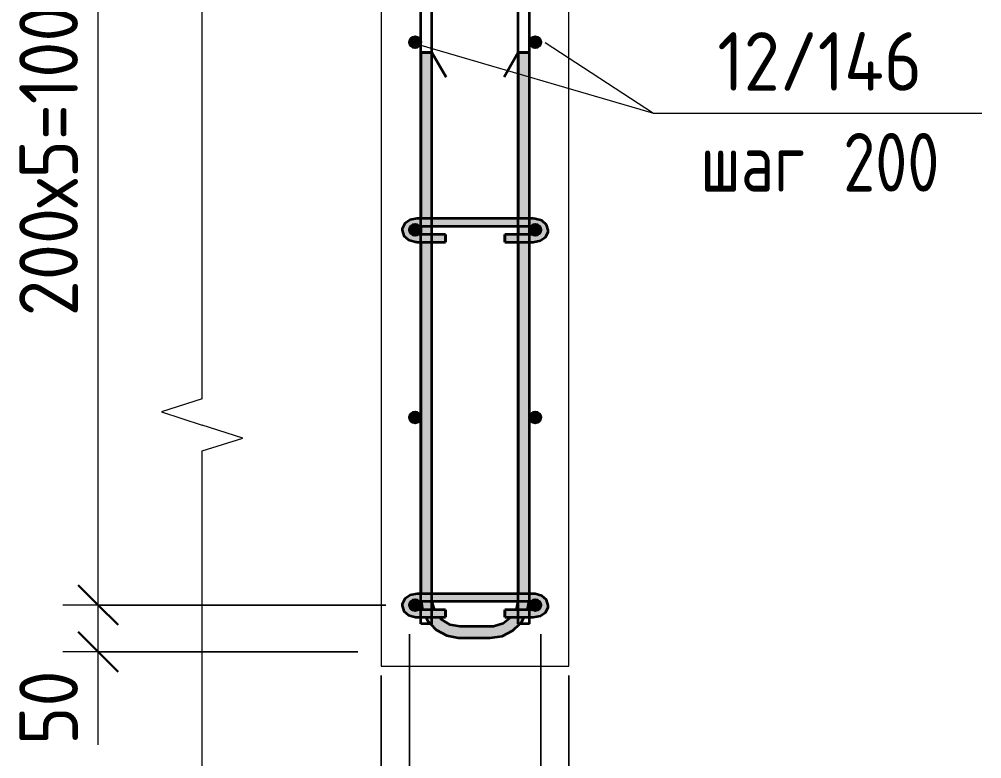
# Model space of a CAD drawing. Header units: millimetres. Extents: x -39853 to 12393, y -4903 to 80275.
# Drawn here: x -2360 to -1334, y 1766 to 2555 of the extents above; entities that cross this region are included whole.
import ezdxf

# ---------------------------------------------------------------- set-up
doc = ezdxf.new("R2010")
doc.units = ezdxf.units.MM
for name, color, linetype, lineweight in [('AA_Dim', 7, 'Continuous', 9), ('AA_Dim-25', 7, 'Continuous', 9), ('AA_Oformlenie', 7, 'Continuous', 9), ('AA_Vinoska', 7, 'Continuous', 9), ('AF_Stena_Опалубка', 253, 'Continuous', 20), ('KR_Armatura', 7, 'Continuous', 20), ('KR_Armatura_Tonkie', 7, 'Continuous', 20)]:
    doc.layers.add(name, color=color, linetype=linetype, lineweight=lineweight)
doc.styles.add('ISOCPEUR_6', font='isocpeur.ttf', dxfattribs={"width": 0.9, "height": 62.5})
doc.styles.add('ISOCPEUR_7', font='isocpeur.ttf', dxfattribs={"width": 0.8, "height": 62.5})
doc.dimstyles.new('00_Точн_3_знака__прозр__2', dxfattribs={"dimscale": 304.8, "dimtxt": 62.248823, "dimasz": 0.139436, "dimexe": 0.123031, "dimexo": 0.082021, "dimgap": 0.008202, "dimtad": 1, "dimdec": 3, "dimrnd": 0.001, "dimdsep": 46, "dimtxsty": 'ISOCPEUR_6', "dimblk1": 'OBLIQUE', "dimblk2": 'OBLIQUE', "dimsah": 1, "dimcen": 0.09, "dimdle": 0.123031, "dimazin": 0, "dimtfac": 1, "dimtdec": 4, "dimtix": 1, "dimtmove": 1, "dimatfit": 3, "dimfxl": 1, "dimtvp": 1, "dimtolj": 1, "dimtzin": 0, "dimlwd": 18, "dimlwe": 18, "dimarcsym": 2})
doc.dimstyles.new('00_Точн_3_знака__прозр__3', dxfattribs={"dimscale": 304.8, "dimtxt": 62.248823, "dimasz": 0.139436, "dimexe": 0.123031, "dimexo": 0.082021, "dimgap": 0.008202, "dimtad": 1, "dimdec": 3, "dimrnd": 0.001, "dimdsep": 46, "dimtxsty": 'ISOCPEUR_6', "dimblk1": 'OBLIQUE', "dimblk2": 'OBLIQUE', "dimsah": 1, "dimcen": 0.09, "dimdle": 0.123031, "dimazin": 0, "dimtfac": 1, "dimtdec": 4, "dimtix": 1, "dimtmove": 0, "dimatfit": 3, "dimfxl": 1, "dimtvp": 1, "dimtolj": 1, "dimtzin": 0, "dimlwd": 18, "dimlwe": 18, "dimarcsym": 2})

# ---------------------------------------------------------------- blocks, each defined once
blk = doc.blocks.new('261_Шпилька массив _НесАрм_РабПлоск_ - 8 А240-4175665-1-1 Армирование')
at = {"layer": 'KR_Armatura_Tonkie', "lineweight": 35}
for points in [[(34953, 3053.2), (34953, 3059.5), (34951.7, 3059.1), (34950.9, 3059), (34949.3, 3059.2), (34947.1, 3060.4), (34946, 3061.6), (34945.5, 3062.4), (34944.9, 3064.5), (34944.9, 3065.3), (34945.4, 3067.3), (34946.1, 3068.6), (34946.9, 3069.4), (34948.3, 3070.4), (34949.3, 3070.8), (34950.9, 3071), (34953, 3071), (34953, 3077), (34947, 3076), (34944.2, 3074.7), (34940.5, 3071.6), (34938.3, 3068.8), (34937, 3064.5), (34938.3, 3060.2), (34941.7, 3056.5), (34947.1, 3054), (34952.2, 3053.3)], [(34997.7, 3070.2), (35076.1, 3070.3), (35076.9, 3070.8), (35076.9, 3077), (34953, 3076.9), (34953, 3070.5), (34954.6, 3070.2), (34975, 3070.2)], [(35074.4, 3069), (35075, 3069.5), (35075.8, 3070.2), (34953.9, 3070.2), (34955.7, 3069), (35074.2, 3069)], [(35076.9, 3053.2), (35083, 3054.1), (35088.2, 3056.5), (35091.7, 3060.2), (35092.9, 3064.5), (35091.7, 3068.8), (35088.9, 3072.7), (35084.4, 3075.5), (35076.9, 3076.9), (35076.9, 3070.6), (35077.4, 3070.8), (35078.9, 3071), (35080.9, 3070.6), (35081.9, 3070.2), (35083.6, 3068.6), (35084.3, 3067.3), (35084.7, 3066.6), (35084.8, 3064.2), (35084.5, 3063), (35083.6, 3061.4), (35082.3, 3060.2), (35081.9, 3059.8), (35080.4, 3059.2), (35078.1, 3059.1), (35076.9, 3059), (35076.9, 3054)], [(34968.9, 3053.2), (34983.3, 3053.2), (34983.3, 3060), (34953.9, 3059.8), (34953, 3059.2), (34953, 3053.2), (34956.9, 3053.2)], [(35072.9, 3053.2), (35076.9, 3053.2), (35076.6, 3059.5), (35075.2, 3060), (35046.6, 3059.9), (35046.6, 3053.2), (35066.1, 3053.2)], [(35076.9, 3052), (35084.4, 3053.5), (35089.3, 3056.6), (35091.7, 3060.2), (35088.2, 3056.5), (35082.8, 3054), (35076.9, 3053.2), (35076.9, 3052.2)], [(34953, 3052), (34953, 3053.2), (34946.9, 3054.1), (34941.7, 3056.5), (34941, 3056.9), (34945.5, 3053.7), (34947, 3053), (34952.2, 3052.2)], [(34975, 3052), (34983.3, 3052.2), (34983.3, 3053.2), (34953, 3053.2), (34953, 3052), (34968.9, 3052)], [(35072.9, 3052), (35076.9, 3052.2), (35076.9, 3053.2), (35046.6, 3053.2), (35046.6, 3052), (35066.1, 3052)], [(34953, 2718.2), (34953, 2724.5), (34951.7, 2724.1), (34950.9, 2724), (34949.3, 2724.2), (34947.1, 2725.4), (34946, 2726.6), (34945.5, 2727.4), (34944.9, 2729.5), (34944.9, 2730.3), (34945.4, 2732.3), (34946.1, 2733.6), (34946.9, 2734.4), (34948.3, 2735.4), (34949.3, 2735.8), (34950.9, 2736), (34953, 2736), (34953, 2742), (34947, 2741), (34944.2, 2739.7), (34940.5, 2736.6), (34938.3, 2733.8), (34937, 2729.5), (34938.3, 2725.2), (34941.7, 2721.5), (34947.1, 2719), (34952.2, 2718.3)], [(35060.9, 2735.2), (35076.1, 2735.3), (35076.9, 2735.8), (35076.9, 2742), (34953, 2741.9), (34953, 2735.5), (34954.6, 2735.2), (35043.3, 2735.2)], [(35076.9, 2718.2), (35083, 2719.1), (35088.2, 2721.5), (35091.7, 2725.2), (35092.9, 2729.5), (35091.7, 2733.8), (35088.9, 2737.7), (35084.4, 2740.5), (35076.9, 2741.9), (35076.9, 2735.6), (35077.4, 2735.8), (35078.9, 2736), (35080.9, 2735.6), (35081.9, 2735.2), (35083.6, 2733.6), (35084.5, 2732.1), (35084.7, 2731.6), (35084.8, 2729.2), (35084.5, 2728), (35083.6, 2726.4), (35082.3, 2725.2), (35081.9, 2724.8), (35080.4, 2724.2), (35078.1, 2724.1), (35076.9, 2724), (35076.9, 2719)], [(35074.4, 2734), (35075, 2734.5), (35075.8, 2735.2), (34953.9, 2735.2), (34955.7, 2734), (35074.2, 2734)], [(34953, 2717), (34953, 2718.2), (34946.9, 2719.1), (34941.7, 2721.5), (34941, 2721.9), (34945.5, 2718.7), (34947, 2718), (34951.4, 2717.3)], [(34975, 2718.2), (34983.3, 2718.2), (34983.3, 2725), (34953.9, 2724.8), (34953, 2724.2), (34953, 2718.2), (34968.9, 2718.2)], [(35066.1, 2718.2), (35076.9, 2718.2), (35076.6, 2724.5), (35075.2, 2725), (35046.6, 2724.9), (35046.6, 2718.2), (35060.9, 2718.2)], [(35076.9, 2717), (35084.4, 2718.5), (35089.3, 2721.6), (35091.7, 2725.2), (35088.2, 2721.5), (35083, 2719.1), (35076.9, 2718.2), (35076.9, 2717.2)], [(34956.9, 2717), (34983.3, 2717.3), (34983.3, 2718.2), (34953, 2718.2), (34953, 2717)], [(35046.6, 2717), (35076.9, 2717.3), (35076.9, 2718.2), (35046.6, 2718.2), (35046.6, 2717.2)], [(34953, 2318.2), (34953, 2324.5), (34951.7, 2324.1), (34950.9, 2324), (34949.3, 2324.2), (34947.1, 2325.4), (34946, 2326.6), (34945.5, 2327.4), (34944.9, 2329.5), (34944.9, 2330.3), (34945.4, 2332.3), (34946.1, 2333.6), (34946.9, 2334.4), (34948.3, 2335.4), (34949.3, 2335.8), (34950.9, 2336), (34953, 2336), (34953, 2342), (34947, 2341), (34944.2, 2339.7), (34940.5, 2336.6), (34938.3, 2333.8), (34937, 2329.5), (34938.3, 2325.2), (34941.7, 2321.5), (34947.1, 2319), (34952.3, 2318.3)], [(35060.9, 2335.2), (35076.1, 2335.3), (35076.9, 2335.8), (35076.9, 2342), (34953, 2341.9), (34953, 2335.5), (34954.6, 2335.2), (35043.3, 2335.2)], [(35076.9, 2318.2), (35083, 2319.1), (35088.2, 2321.5), (35091.7, 2325.2), (35092.9, 2329.5), (35091.7, 2333.8), (35088.9, 2337.7), (35084.4, 2340.5), (35076.9, 2341.9), (35076.9, 2335.6), (35077.4, 2335.8), (35078.9, 2336), (35080.9, 2335.6), (35081.9, 2335.2), (35083.6, 2333.6), (35084.3, 2332.3), (35084.7, 2331.6), (35084.8, 2329.2), (35084.5, 2328), (35083.6, 2326.4), (35082.3, 2325.2), (35081.9, 2324.8), (35080.4, 2324.2), (35078.1, 2324.1), (35076.9, 2324), (35076.9, 2318.3)], [(34975, 2334), (35074.6, 2334.2), (35075.8, 2335.2), (34953.9, 2335.2), (34955.7, 2334), (34968.9, 2334)], [(34953, 2317), (34953, 2318.2), (34946.9, 2319.1), (34941.7, 2321.5), (34941, 2321.9), (34945.5, 2318.7), (34947, 2318), (34952.2, 2317.2)], [(34953, 2318.2), (34983.3, 2318.2), (34983.3, 2325), (34953.9, 2324.8), (34953, 2324.2), (34953, 2318.3)], [(35072.9, 2318.2), (35076.9, 2318.3), (35076.6, 2324.5), (35075.2, 2325), (35046.6, 2324.9), (35046.6, 2318.2), (35066.1, 2318.2)], [(35076.9, 2317), (35084.4, 2318.5), (35089.3, 2321.6), (35091.7, 2325.2), (35088.2, 2321.5), (35083, 2319.1), (35076.9, 2318.2), (35076.9, 2317.2)], [(34975, 2317), (34983.3, 2317.2), (34983.3, 2318.2), (34953, 2318.2), (34953, 2317), (34968.9, 2317)], [(35072.9, 2317), (35076.9, 2317.2), (35076.9, 2318.2), (35046.6, 2318.2), (35046.6, 2317), (35066.1, 2317)], [(34953, 1918.2), (34953, 1924.5), (34951.7, 1924.1), (34950.9, 1924), (34949.3, 1924.2), (34947.1, 1925.4), (34946, 1926.6), (34945.5, 1927.4), (34944.9, 1929.5), (34944.9, 1930.3), (34945.4, 1932.3), (34946.1, 1933.6), (34946.9, 1934.4), (34948.3, 1935.4), (34949.3, 1935.8), (34950.9, 1936), (34953, 1936), (34953, 1942), (34947, 1941), (34944.2, 1939.7), (34940.5, 1936.6), (34938.3, 1933.8), (34937, 1929.5), (34938.3, 1925.2), (34941.7, 1921.5), (34947.1, 1919), (34952.2, 1918.3)], [(35060.9, 1935.2), (35076.1, 1935.3), (35076.9, 1935.8), (35076.9, 1942), (34953, 1941.9), (34953, 1935.5), (34954.6, 1935.2), (35043.3, 1935.2)], [(35076.9, 1918.2), (35083.6, 1919.3), (35088.2, 1921.5), (35091.7, 1925.2), (35092.9, 1929.5), (35091.7, 1933.8), (35088.9, 1937.7), (35084.4, 1940.5), (35076.9, 1941.9), (35076.9, 1935.6), (35077.4, 1935.8), (35078.9, 1936), (35080.9, 1935.6), (35081.9, 1935.2), (35083.6, 1933.6), (35084.3, 1932.3), (35084.7, 1931.6), (35084.8, 1929.2), (35084.5, 1928), (35083.6, 1926.4), (35082.3, 1925.2), (35081.9, 1924.8), (35080.4, 1924.2), (35078.1, 1924.1), (35076.9, 1924), (35076.9, 1919)], [(35060.9, 1934), (35074.6, 1934.2), (35075.8, 1935.2), (34953.9, 1935.2), (34955.7, 1934), (35043.3, 1934)], [(34953, 1917), (34953, 1918.2), (34946.3, 1919.3), (34941.7, 1921.5), (34941, 1921.9), (34945.5, 1918.7), (34947, 1918), (34952.2, 1917.2)], [(34953, 1918.2), (34983.3, 1918.2), (34983.3, 1925), (34953.9, 1924.8), (34953, 1924.2), (34953, 1919)], [(35046.6, 1918.2), (35076.9, 1918.2), (35076.6, 1924.5), (35075.2, 1925), (35046.6, 1924.9), (35046.6, 1919)], [(35076.9, 1917), (35084.4, 1918.5), (35089.3, 1921.6), (35091.7, 1925.2), (35088.2, 1921.5), (35082.8, 1919), (35076.9, 1918.2), (35076.9, 1917.2)], [(34975, 1917), (34983.3, 1917.2), (34983.3, 1918.2), (34953, 1918.2), (34953, 1917), (34968.9, 1917)], [(35072.9, 1917), (35076.9, 1917.2), (35076.9, 1918.2), (35046.6, 1918.2), (35046.6, 1917), (35066.1, 1917)]]:
    blk.add_hatch(color=256, dxfattribs=at).paths.add_polyline_path(points)
for p, q in [((34956.9, 3077), (34953, 3077)), ((34955.3, 3069), (34956.9, 3069)), ((34968.9, 3077), (34956.9, 3077)), ((34956.9, 3069), (34968.9, 3069)), ((35060.9, 3077), (34968.9, 3077)), ((34968.9, 3069), (35060.9, 3069)), ((35072.9, 3077), (35060.9, 3077)), ((35060.9, 3069), (35072.9, 3069)), ((35076.9, 3077), (35072.9, 3077)), ((35072.9, 3069), (35074.4, 3069)), ((34956.9, 3060), (34954.2, 3060)), ((34968.9, 3060), (34956.9, 3060)), ((34983.3, 3060), (34968.9, 3060)), ((34983.3, 3060), (34983.3, 3053.2)), ((34983.3, 3058.8), (34983.3, 3059.9)), ((34983.3, 3052.2), (34983.3, 3058.8)), ((35060.9, 3060), (35046.6, 3060)), ((35046.6, 3053.2), (35046.6, 3060)), ((35046.6, 3059.9), (35046.6, 3058.8)), ((35046.6, 3058.8), (35046.6, 3052.2)), ((35072.9, 3060), (35060.9, 3060)), ((35075.6, 3060), (35072.9, 3060)), ((34953, 3052), (34956.9, 3052)), ((34956.9, 3052), (34968.9, 3052)), ((34968.9, 3052), (34983.3, 3052)), ((34983.3, 3053.2), (34983.3, 3052)), ((35046.6, 3052), (35046.6, 3053.2)), ((35046.6, 3052), (35060.9, 3052)), ((35060.9, 3052), (35072.9, 3052)), ((35072.9, 3052), (35076.9, 3052)), ((34956.9, 2742), (34953, 2742)), ((34968.9, 2742), (34956.9, 2742)), ((35060.9, 2742), (34968.9, 2742)), ((35072.9, 2742), (35060.9, 2742)), ((35076.9, 2742), (35072.9, 2742)), ((34955.3, 2734), (34956.9, 2734)), ((34956.9, 2734), (34968.9, 2734)), ((34968.9, 2734), (35060.9, 2734)), ((35060.9, 2734), (35072.9, 2734)), ((35072.9, 2734), (35074.4, 2734)), ((34956.9, 2725), (34954.2, 2725)), ((34968.9, 2725), (34956.9, 2725)), ((34983.3, 2725), (34968.9, 2725)), ((34983.3, 2725), (34983.3, 2718.2)), ((34983.3, 2723.8), (34983.3, 2724.9)), ((34983.3, 2717.6), (34983.3, 2723.8)), ((35060.9, 2725), (35046.6, 2725)), ((35046.6, 2718.2), (35046.6, 2725)), ((35046.6, 2724.9), (35046.6, 2723.8)), ((35046.6, 2723.8), (35046.6, 2717.6)), ((35072.9, 2725), (35060.9, 2725)), ((35075.6, 2725), (35072.9, 2725)), ((34953, 2717), (34956.9, 2717)), ((34956.9, 2717), (34968.9, 2717)), ((34968.9, 2717), (34983.3, 2717)), ((34983.3, 2718.2), (34983.3, 2717)), ((35046.6, 2717), (35046.6, 2718.2)), ((35046.6, 2717), (35060.9, 2717)), ((35060.9, 2717), (35072.9, 2717)), ((35072.9, 2717), (35076.9, 2717)), ((34956.9, 2342), (34953, 2342)), ((34968.9, 2342), (34956.9, 2342)), ((35060.9, 2342), (34968.9, 2342)), ((35072.9, 2342), (35060.9, 2342)), ((35076.9, 2342), (35072.9, 2342)), ((34955.3, 2334), (34956.9, 2334)), ((34956.9, 2334), (34968.9, 2334)), ((34968.9, 2334), (35060.9, 2334)), ((35060.9, 2334), (35072.9, 2334)), ((35072.9, 2334), (35074.4, 2334)), ((34956.9, 2325), (34954.2, 2325)), ((34968.9, 2325), (34956.9, 2325)), ((34983.3, 2325), (34968.9, 2325)), ((34983.3, 2325), (34983.3, 2318.2)), ((34983.3, 2323.8), (34983.3, 2324.9)), ((34983.3, 2317.2), (34983.3, 2323.8)), ((35060.9, 2325), (35046.6, 2325)), ((35046.6, 2318.2), (35046.6, 2325)), ((35046.6, 2324.9), (35046.6, 2323.8)), ((35046.6, 2323.8), (35046.6, 2317.2)), ((35072.9, 2325), (35060.9, 2325)), ((35075.6, 2325), (35072.9, 2325)), ((34953, 2317), (34956.9, 2317)), ((34956.9, 2317), (34968.9, 2317)), ((34968.9, 2317), (34983.3, 2317)), ((34983.3, 2318.2), (34983.3, 2317)), ((35046.6, 2317), (35046.6, 2318.2)), ((35046.6, 2317), (35060.9, 2317)), ((35060.9, 2317), (35072.9, 2317)), ((35072.9, 2317), (35076.9, 2317)), ((34956.9, 1942), (34953, 1942)), ((34968.9, 1942), (34956.9, 1942)), ((35060.9, 1942), (34968.9, 1942)), ((35072.9, 1942), (35060.9, 1942)), ((35076.9, 1942), (35072.9, 1942)), ((34955.3, 1934), (34956.9, 1934)), ((34956.9, 1934), (34968.9, 1934)), ((34968.9, 1934), (35060.9, 1934)), ((35060.9, 1934), (35072.9, 1934)), ((35072.9, 1934), (35074.4, 1934)), ((34956.9, 1925), (34954.2, 1925)), ((34968.9, 1925), (34956.9, 1925)), ((34983.3, 1925), (34968.9, 1925)), ((34983.3, 1925), (34983.3, 1918.2)), ((34983.3, 1923.8), (34983.3, 1924.9)), ((34983.3, 1917.2), (34983.3, 1923.8)), ((35060.9, 1925), (35046.6, 1925)), ((35046.6, 1918.2), (35046.6, 1925)), ((35046.6, 1924.9), (35046.6, 1923.8)), ((35046.6, 1923.8), (35046.6, 1917.2)), ((35072.9, 1925), (35060.9, 1925)), ((35075.6, 1925), (35072.9, 1925)), ((34953, 1917), (34956.9, 1917)), ((34956.9, 1917), (34968.9, 1917)), ((34968.9, 1917), (34983.3, 1917)), ((34983.3, 1918.2), (34983.3, 1917)), ((35046.6, 1917), (35046.6, 1918.2)), ((35046.6, 1917), (35060.9, 1917)), ((35060.9, 1917), (35072.9, 1917)), ((35072.9, 1917), (35076.9, 1917))]:
    blk.add_line(p, q, dxfattribs=at)
at = {"layer": 'KR_Armatura_Tonkie', "lineweight": 35, "flags": 128}
for points in [[(34953, 3077), (34945.5, 3075.5), (34939.8, 3071.6), (34937.2, 3066.1), (34937, 3064.5)], [(35092.9, 3064.5), (35091, 3070.4), (35086, 3074.8), (35078.7, 3076.9), (35076.9, 3077)], [(34937, 3064.5), (34938.9, 3058.6), (34943.9, 3054.2), (34951.2, 3052.1), (34953, 3052)], [(35076.9, 3052), (35084.5, 3053.5), (35090.1, 3057.4), (35092.8, 3062.9), (35092.9, 3064.5)], [(34953, 2742), (34945.5, 2740.5), (34939.8, 2736.6), (34937.2, 2731.1), (34937, 2729.5)], [(35092.9, 2729.5), (35091, 2735.4), (35086, 2739.8), (35078.7, 2741.9), (35076.9, 2742)], [(34937, 2729.5), (34938.9, 2723.6), (34943.9, 2719.2), (34951.2, 2717.1), (34953, 2717)], [(35076.9, 2717), (35084.5, 2718.5), (35090.1, 2722.4), (35092.8, 2727.9), (35092.9, 2729.5)], [(34953, 2342), (34945.5, 2340.5), (34939.8, 2336.6), (34937.2, 2331.1), (34937, 2329.5)], [(35092.9, 2329.5), (35091, 2335.4), (35086, 2339.8), (35078.7, 2341.9), (35076.9, 2342)], [(34937, 2329.5), (34938.9, 2323.6), (34943.9, 2319.2), (34951.2, 2317.1), (34953, 2317)], [(35076.9, 2317), (35084.5, 2318.5), (35090.1, 2322.4), (35092.8, 2327.9), (35092.9, 2329.5)], [(34953, 1942), (34945.5, 1940.5), (34939.8, 1936.6), (34937.2, 1931.1), (34937, 1929.5)], [(35092.9, 1929.5), (35091, 1935.4), (35086, 1939.8), (35078.7, 1941.9), (35076.9, 1942)], [(34937, 1929.5), (34938.9, 1923.6), (34943.9, 1919.2), (34951.2, 1917.1), (34953, 1917)], [(35076.9, 1917), (35084.5, 1918.5), (35090.1, 1922.4), (35092.8, 1927.9), (35092.9, 1929.5)]]:
    blk.add_lwpolyline(points, dxfattribs=at)
blk = doc.blocks.new('350_Стержень П торец СК-СГ _НесАрм_РабПлоск_ - 350_Стержень П торец СК-СГ _НесАрм_РабПлоск_-4142364-1-1 Армирование')
at = {"layer": 'KR_Armatura_Tonkie', "lineweight": 35}
for points in [[(34950.9, 2924), (34952.4, 2924.2), (34953.9, 2924.8), (34955.1, 2925.8), (34956.1, 2927), (34956.7, 2928.4), (34956.9, 2930), (34956.7, 2931.6), (34956.1, 2933), (34955.1, 2934.2), (34953.9, 2935.2), (34952.4, 2935.8), (34950.9, 2936), (34949.3, 2935.8), (34947.9, 2935.2), (34946.6, 2934.2), (34945.7, 2933), (34945.1, 2931.6), (34944.9, 2930), (34945.1, 2928.4), (34945.7, 2927), (34946.6, 2925.8), (34947.9, 2924.8), (34949.3, 2924.2)], [(35078.9, 2924), (35080.4, 2924.2), (35081.9, 2924.8), (35083.1, 2925.8), (35084.1, 2927), (35084.7, 2928.4), (35084.9, 2930), (35084.7, 2931.6), (35084.1, 2933), (35083.1, 2934.2), (35081.9, 2935.2), (35080.4, 2935.8), (35078.9, 2936), (35077.3, 2935.8), (35075.9, 2935.2), (35074.6, 2934.2), (35073.7, 2933), (35073.1, 2931.6), (35072.9, 2930), (35073.1, 2928.4), (35073.7, 2927), (35074.6, 2925.8), (35075.9, 2924.8), (35077.3, 2924.2)]]:
    blk.add_hatch(color=256, dxfattribs=at).paths.add_polyline_path(points)
at = {"layer": 'AA_Oformlenie'}
for centre, start, end in [((34950.9, 2930), 90, 270), ((34950.9, 2930), 270, 90), ((35078.9, 2930), 90, 180), ((35078.9, 2930), 270, 90), ((35078.9, 2930), 180, 270)]:
    blk.add_arc(centre, 6, start, end, dxfattribs=at)
at = {"layer": 'KR_Armatura_Tonkie', "lineweight": 35}
for centre in [(34950.9, 2930), (35078.9, 2930)]:
    blk.add_circle(centre, 6, dxfattribs=at)
blk = doc.blocks.new('350_Стержень П торец СК-СГ _НесАрм_РабПлоск_ - 350_Стержень П торец СК-СГ _НесАрм_РабПлоск_-4172073-1-1 Армирование')
at = {"layer": 'KR_Armatura_Tonkie', "lineweight": 35}
h = blk.add_hatch(color=256, dxfattribs=at)
h.paths.add_polyline_path([(34964.4, 1942), (34968.9, 1942), (34968.7, 2317), (34956.9, 2317), (34957.1, 1942), (34962.9, 1942)])
h.paths.add_polyline_path([(34963.4, 2325), (34968.9, 2325), (34968.7, 2334), (34956.9, 2334), (34957.1, 2325), (34962.9, 2325)])
h.paths.add_polyline_path([(34958, 2342), (34968.9, 2342), (34968.7, 2518.9), (34956.9, 2518.9), (34957.1, 2342), (34957.7, 2342)])
h = blk.add_hatch(color=256, dxfattribs=at)
h.paths.add_polyline_path([(35065.3, 1942), (35072.9, 1942), (35072.7, 2317), (35060.9, 2317), (35061.1, 1942), (35065.3, 1942)])
h.paths.add_polyline_path([(35060.9, 2325), (35072.9, 2325), (35072.7, 2334), (35060.9, 2334), (35060.9, 2325)])
h.paths.add_polyline_path([(35066.1, 2342), (35072.9, 2342), (35072.7, 2518.9), (35060.9, 2518.9), (35061.1, 2342), (35065.8, 2342)])
h = blk.add_hatch(color=256, dxfattribs=at)
h.paths.add_polyline_path([(34998.9, 1895), (34998.9, 1907), (34991.1, 1908), (34983.3, 1911.5), (34977.3, 1916.3), (34976.7, 1917), (34962.1, 1917), (34962.5, 1916), (34969.2, 1907.3), (34977.9, 1900.6), (34988, 1896.4), (34997.7, 1895.1)])
h.paths.add_polyline_path([(34958.8, 1925), (34971.5, 1925.3), (34969.9, 1929.2), (34969.1, 1934), (34957.3, 1934), (34958.3, 1926.1)])
h = blk.add_hatch(color=256, dxfattribs=at)
h.paths.add_polyline_path([(35030.9, 1895), (35041.7, 1896.4), (35051.9, 1900.6), (35060.9, 1907.7), (35067.7, 1917), (35052.8, 1916.7), (35051.6, 1915.4), (35045.6, 1910.9), (35038.6, 1908), (35030.9, 1906.8), (35030.9, 1895.2)])
h.paths.add_polyline_path([(35068.5, 1925), (35071, 1925), (35071.4, 1926.1), (35072.3, 1934), (35060.5, 1934), (35059.9, 1929.2), (35058.1, 1925), (35067.4, 1925)])
blk.add_hatch(color=256, dxfattribs=at).paths.add_polyline_path([(35020.5, 1895), (35030.9, 1895.2), (35030.9, 1907), (34998.9, 1906.8), (34998.9, 1895)])
for p, q in [((34956.9, 2518.9), (34956.9, 2342)), ((34956.9, 2518.9), (34968.9, 2518.9)), ((34968.7, 2518.9), (34957.1, 2518.9)), ((34968.9, 2342), (34968.9, 2518.9)), ((34968.9, 2518.9), (34983.9, 2492.9)), ((35060.9, 2518.9), (35045.9, 2492.9)), ((35060.9, 2518.9), (35060.9, 2342)), ((35060.9, 2518.9), (35072.9, 2518.9)), ((35072.7, 2518.9), (35061.1, 2518.9)), ((35072.9, 2342), (35072.9, 2518.9)), ((34956.9, 2334), (34956.9, 2325)), ((34968.9, 2325), (34968.9, 2334)), ((35060.9, 2334), (35060.9, 2325)), ((35072.9, 2325), (35072.9, 2334)), ((34956.9, 2317), (34956.9, 1942)), ((34968.9, 1942), (34968.9, 2317)), ((35060.9, 2317), (35060.9, 1942)), ((35072.9, 1942), (35072.9, 2317)), ((34957.3, 1934), (34958.7, 1925)), ((35070.8, 1925), (35072.6, 1934)), ((35030.9, 1907), (34998.9, 1907)), ((34998.9, 1895), (35030.9, 1895))]:
    blk.add_line(p, q, dxfattribs=at)
at = {"layer": 'KR_Armatura_Tonkie', "lineweight": 35, "flags": 128}
for points in [[(34971.7, 1925), (34969.1, 1933.5), (34969.1, 1934)], [(35060.3, 1934), (35058.9, 1926.3), (35058.1, 1925)], [(34962.4, 1917.1), (34964.5, 1912.8), (34967.2, 1910)], [(34967.2, 1910), (34973.5, 1903.6), (34984.7, 1897.5), (34997.3, 1895), (34998.9, 1895)], [(34998.9, 1907), (34988.2, 1909), (34979, 1914.6), (34977, 1917)], [(35053.3, 1917), (35044.8, 1910.4), (35034.4, 1907.2), (35030.9, 1907)], [(35030.9, 1895), (35043.6, 1897), (35055.1, 1902.7), (35062.7, 1910)], [(35062.7, 1910), (35064.3, 1911.6), (35067.3, 1917)]]:
    blk.add_lwpolyline(points, dxfattribs=at)
blk = doc.blocks.new('011_Прямоугольник обрыва _ЭлУзла_ - 011_Прямоугольник обрыва _ЭлУзла_-4172188-1-1 Армирование')
at = {"layer": 'AA_Oformlenie'}
for p, q in [((34723.9, 2149.9), (34723.9, 3900)), ((34723.9, -1406.5), (34723.9, 2094.3))]:
    blk.add_line(p, q, dxfattribs=at)
blk = doc.blocks.new('DIMBLOCK80-1-1 Армирование')
at = {"layer": 'AA_Dim-25', "lineweight": 30}
for p, q in [((-2276.1, 1930), (-2297.3, 1951.3)), ((-2276.1, 1930), (-2254.8, 1908.8)), ((-2276.1, 1880), (-2297.3, 1901.3)), ((-2276.1, 1880), (-2254.8, 1858.8))]:
    blk.add_line(p, q, dxfattribs=at)
at = {"layer": 'AA_Dim-25', "lineweight": 18}
for p, q in [((-1969.4, 1930), (-2313.6, 1930)), ((-2276.1, 1842.5), (-2276.1, 1930)), ((-2276.1, 1930), (-1969.4, 1930)), ((-2276.1, 1884.8), (-2276.1, 1905)), ((-1999.4, 1880), (-2313.6, 1880)), ((-2276.1, 1780.8), (-2276.1, 1884.8)), ((-2276.1, 1880), (-1999.4, 1880))]:
    blk.add_line(p, q, dxfattribs=at)
at = {"layer": 'AA_Dim-25', "color": 0, "lineweight": 18, "insert": (-2360.2, 1780.8), "char_height": 62.5, "width": 94.81, "attachment_point": 1, "rotation": 90, "line_spacing_factor": 1.149209, "style": 'ISOCPEUR_6'}
blk.add_mtext('50', dxfattribs=at)
blk = doc.blocks.new('_Oblique')
at = {"color": 0, "linetype": 'ByBlock', "lineweight": -2}
blk.add_line((-0.5, -0.5), (0.5, 0.5), dxfattribs=at)
blk = doc.blocks.new('DIMBLOCK81-1-1 Армирование')
at = {"layer": 'AA_Dim-25', "lineweight": 30}
for p, q in [((-2276.1, 2930), (-2297.3, 2951.3)), ((-2276.1, 2930), (-2254.8, 2908.8)), ((-2276.1, 1930), (-2297.3, 1951.3)), ((-2276.1, 1930), (-2254.8, 1908.8))]:
    blk.add_line(p, q, dxfattribs=at)
at = {"layer": 'AA_Dim-25', "lineweight": 18}
for p, q in [((-1969.4, 2930), (-2313.6, 2930)), ((-2276.1, 1930), (-2276.1, 2930)), ((-2276.1, 2930), (-1969.4, 2930)), ((-1969.4, 1930), (-2313.6, 1930)), ((-2276.1, 1930), (-1969.4, 1930))]:
    blk.add_line(p, q, dxfattribs=at)
at = {"layer": 'AA_Dim-25', "color": 0, "lineweight": 18, "insert": (-2360.2, 2237.9), "char_height": 62.5, "width": 461.12, "attachment_point": 1, "rotation": 90, "line_spacing_factor": 1.149209, "style": 'ISOCPEUR_6'}
blk.add_mtext('200х5=1000', dxfattribs=at)
blk = doc.blocks.new('DIMBLOCK96-1-1 Армирование')
at = {"layer": 'AA_Dim-25', "lineweight": 18}
for p, q in [((-1944.4, 1899), (-1944.4, 1612.5)), ((-1944.4, 1650), (-1944.4, 1899)), ((-1974.4, 1855), (-1974.4, 1612.5)), ((-1974.4, 1650), (-1974.4, 1855)), ((-2167.3, 1650), (-1959.1, 1650)), ((-2011.9, 1650), (-1944.4, 1650)), ((-1959.1, 1650), (-1959.4, 1650))]:
    blk.add_line(p, q, dxfattribs=at)
at = {"layer": 'AA_Dim-25', "lineweight": 30}
for p, q in [((-1974.4, 1650), (-1953.1, 1671.2)), ((-1944.4, 1650), (-1923.1, 1671.2)), ((-1974.4, 1650), (-1995.6, 1628.7)), ((-1944.4, 1650), (-1965.6, 1628.7))]:
    blk.add_line(p, q, dxfattribs=at)
at = {"layer": 'AA_Dim-25', "color": 0, "lineweight": 18, "insert": (-2167.3, 1734.1), "char_height": 62.5, "width": 219.786, "attachment_point": 1, "line_spacing_factor": 1.149209, "style": 'ISOCPEUR_6'}
blk.add_mtext('з.с.30', dxfattribs=at)
blk = doc.blocks.new('DIMBLOCK97-1-1 Армирование')
at = {"layer": 'AA_Dim-25', "lineweight": 18}
for p, q in [((-1944.4, 1899), (-1944.4, 1612.5)), ((-1944.4, 1650), (-1944.4, 1899)), ((-1804.4, 1899), (-1804.4, 1612.5)), ((-1804.4, 1650), (-1804.4, 1899)), ((-1944.4, 1650), (-1804.4, 1650)), ((-1816.8, 1522.5), (-1874.4, 1650)), ((-1678, 1522.5), (-1816.8, 1522.5))]:
    blk.add_line(p, q, dxfattribs=at)
at = {"layer": 'AA_Dim-25', "lineweight": 30}
for p, q in [((-1944.4, 1650), (-1923.1, 1671.2)), ((-1804.4, 1650), (-1783.1, 1671.2)), ((-1944.4, 1650), (-1965.6, 1628.7)), ((-1804.4, 1650), (-1825.6, 1628.7))]:
    blk.add_line(p, q, dxfattribs=at)
at = {"layer": 'AA_Dim-25', "color": 0, "lineweight": 18, "insert": (-1791.8, 1606.6), "char_height": 62.5, "width": 136.469, "attachment_point": 1, "line_spacing_factor": 1.149209, "style": 'ISOCPEUR_6'}
blk.add_mtext('140', dxfattribs=at)
blk = doc.blocks.new('DIMBLOCK98-1-1 Армирование')
at = {"layer": 'AA_Dim-25', "lineweight": 18}
for p, q in [((-1804.4, 1899), (-1804.4, 1612.5)), ((-1804.4, 1650), (-1804.4, 1899)), ((-1774.4, 1855), (-1774.4, 1612.5)), ((-1774.4, 1650), (-1774.4, 1855)), ((-1804.4, 1650), (-1736.9, 1650)), ((-1764.3, 1650), (-1789.4, 1650)), ((-1556.1, 1650), (-1764.3, 1650))]:
    blk.add_line(p, q, dxfattribs=at)
at = {"layer": 'AA_Dim-25', "lineweight": 30}
for p, q in [((-1804.4, 1650), (-1783.1, 1671.2)), ((-1774.4, 1650), (-1753.1, 1671.2)), ((-1804.4, 1650), (-1825.6, 1628.7)), ((-1774.4, 1650), (-1795.6, 1628.7))]:
    blk.add_line(p, q, dxfattribs=at)
at = {"layer": 'AA_Dim-25', "color": 0, "lineweight": 18, "insert": (-1739.3, 1734.1), "char_height": 62.5, "width": 219.786, "attachment_point": 1, "line_spacing_factor": 1.149209, "style": 'ISOCPEUR_6'}
blk.add_mtext('з.с.30', dxfattribs=at)
blk = doc.blocks.new('042_М_Арматуры - Диам длина поз _ Комментарий-3662934-1-1 Армирование')
at = {"layer": 'AA_Vinoska'}
blk.add_line((35634.9, -2662.1), (35984.9, -2662.1), dxfattribs=at)

msp = doc.modelspace()

# ---------------------------------------------------------------- hatches: boundary and pattern name
at = {"layer": 'KR_Armatura'}
h = msp.add_hatch(color=256, dxfattribs=at)
edge = h.paths.add_edge_path()
edge.add_arc((-1938.3501, 2530), 6, 0, 360)
for points in [[(-1938.3501, 2524), (-1933.1539, 2527), (-1933.1539, 2533), (-1938.3501, 2536), (-1943.5462, 2533), (-1943.5462, 2527)], [(-1810.3501, 2524), (-1805.1539, 2527), (-1805.1539, 2533), (-1810.3501, 2536), (-1815.5462, 2533), (-1815.5462, 2527)], [(-1938.3501, 2324), (-1933.1539, 2327), (-1933.2839, 2333.0751), (-1938.3501, 2336), (-1943.5462, 2333), (-1943.5462, 2327)], [(-1810.3501, 2324), (-1805.1539, 2327), (-1805.2839, 2333.0751), (-1810.3501, 2336), (-1815.5462, 2333), (-1815.5462, 2327)], [(-1938.3501, 2124), (-1933.1539, 2127), (-1933.1539, 2133), (-1938.3501, 2136), (-1943.5462, 2133), (-1943.5462, 2127), (-1942.1584, 2126.1988)], [(-1810.3501, 2124), (-1805.1539, 2127), (-1805.1539, 2133), (-1810.3501, 2136), (-1815.5462, 2133), (-1815.5462, 2127), (-1814.1584, 2126.1988)], [(-1938.3501, 1924), (-1933.1539, 1927), (-1933.1539, 1933), (-1938.3501, 1936), (-1943.5462, 1933), (-1943.5462, 1927)], [(-1810.3501, 1924), (-1805.1539, 1927), (-1805.1539, 1933), (-1810.3501, 1936), (-1815.5462, 1933), (-1815.5462, 1927)]]:
    msp.add_hatch(color=256, dxfattribs=at).paths.add_polyline_path(points)
h = msp.add_hatch(color=256, dxfattribs=at)
edge = h.paths.add_edge_path()
edge.add_arc((-1810.3501, 2530), 6, 0, 360)
h = msp.add_hatch(color=256, dxfattribs=at)
edge = h.paths.add_edge_path()
edge.add_arc((-1938.3501, 2330), 6, 0, 360)
h = msp.add_hatch(color=256, dxfattribs=at)
edge = h.paths.add_edge_path()
edge.add_arc((-1810.3501, 2330), 6, 0, 360)
h = msp.add_hatch(color=256, dxfattribs=at)
edge = h.paths.add_edge_path()
edge.add_arc((-1938.3501, 2130), 6, 0, 360)
h = msp.add_hatch(color=256, dxfattribs=at)
edge = h.paths.add_edge_path()
edge.add_arc((-1810.3501, 2130), 6, 0, 360)
h = msp.add_hatch(color=256, dxfattribs=at)
edge = h.paths.add_edge_path()
edge.add_arc((-1938.3501, 1930), 6, 0, 360)
h = msp.add_hatch(color=256, dxfattribs=at)
edge = h.paths.add_edge_path()
edge.add_arc((-1810.3501, 1930), 6, 0, 360)

# ---------------------------------------------------------------- linework, layer by layer
at = {"layer": 'AA_Vinoska'}
for p, q in [((-1934.6987, 2527.5182), (-1684.3727, 2454.4142)), ((-1799.567, 2529.7335), (-1684.3727, 2454.4142)), ((-2165.3017, 2149.9453), (-2208.6268, 2135.8681)), ((-2208.6268, 2135.8681), (-2165.3017, 2121.7909)), ((-2122.0004, 2108.0409), (-2165.3017, 2121.7909)), ((-2165.3017, 2094.2909), (-2122.0004, 2108.0409))]:
    msp.add_line(p, q, dxfattribs=at)
at = {"layer": 'AF_Stena_Опалубка'}
for p, q in [((-1974.3501, 3115), (-1974.3501, 1865)), ((-1774.3501, 1865), (-1774.3501, 3115)), ((-1974.3501, 1865), (-1774.3501, 1865))]:
    msp.add_line(p, q, dxfattribs=at)
at = {"layer": 'KR_Armatura'}
for p, q in [((-1938.3501, 2536), (-1943.5462, 2533)), ((-1933.1539, 2533), (-1938.3501, 2536)), ((-1810.3501, 2536), (-1815.5462, 2533)), ((-1805.1539, 2533), (-1810.3501, 2536)), ((-1943.5462, 2533), (-1943.5462, 2527)), ((-1943.5462, 2527), (-1938.3501, 2524)), ((-1938.3501, 2524), (-1933.1539, 2527)), ((-1933.1539, 2527), (-1933.1539, 2533)), ((-1815.5462, 2533), (-1815.5462, 2527)), ((-1815.5462, 2527), (-1810.3501, 2524)), ((-1810.3501, 2524), (-1805.1539, 2527)), ((-1805.1539, 2527), (-1805.1539, 2533)), ((-1938.3501, 2336), (-1943.5462, 2333)), ((-1943.5462, 2333), (-1943.5462, 2327)), ((-1933.2839, 2333.0751), (-1938.3501, 2336)), ((-1933.1539, 2327), (-1933.2839, 2333.0751)), ((-1810.3501, 2336), (-1815.5462, 2333)), ((-1815.5462, 2333), (-1815.5462, 2327)), ((-1805.2839, 2333.0751), (-1810.3501, 2336)), ((-1805.1539, 2327), (-1805.2839, 2333.0751)), ((-1943.5462, 2327), (-1938.3501, 2324)), ((-1938.3501, 2324), (-1933.1539, 2327)), ((-1815.5462, 2327), (-1810.3501, 2324)), ((-1810.3501, 2324), (-1805.1539, 2327)), ((-1938.3501, 2136), (-1943.5462, 2133)), ((-1933.1539, 2133), (-1938.3501, 2136)), ((-1810.3501, 2136), (-1815.5462, 2133)), ((-1805.1539, 2133), (-1810.3501, 2136)), ((-1943.5462, 2133), (-1943.5462, 2127)), ((-1943.5462, 2127), (-1942.1584, 2126.1988)), ((-1942.1584, 2126.1988), (-1938.3501, 2124)), ((-1938.3501, 2124), (-1933.1539, 2127)), ((-1933.1539, 2127), (-1933.1539, 2133)), ((-1815.5462, 2133), (-1815.5462, 2127)), ((-1815.5462, 2127), (-1814.1584, 2126.1988)), ((-1814.1584, 2126.1988), (-1810.3501, 2124)), ((-1810.3501, 2124), (-1805.1539, 2127)), ((-1805.1539, 2127), (-1805.1539, 2133)), ((-1938.3501, 1936), (-1943.5462, 1933)), ((-1943.5462, 1933), (-1943.5462, 1927)), ((-1933.1539, 1933), (-1938.3501, 1936)), ((-1933.1539, 1927), (-1933.1539, 1933)), ((-1810.3501, 1936), (-1815.5462, 1933)), ((-1815.5462, 1933), (-1815.5462, 1927)), ((-1805.1539, 1933), (-1810.3501, 1936)), ((-1805.1539, 1927), (-1805.1539, 1933)), ((-1943.5462, 1927), (-1938.3501, 1924)), ((-1938.3501, 1924), (-1933.1539, 1927)), ((-1815.5462, 1927), (-1810.3501, 1924)), ((-1810.3501, 1924), (-1805.1539, 1927))]:
    msp.add_line(p, q, dxfattribs=at)
for centre in [(-1938.3501, 2530), (-1810.3501, 2530), (-1938.3501, 2330), (-1810.3501, 2330), (-1938.3501, 2130), (-1810.3501, 2130), (-1938.3501, 1930), (-1810.3501, 1930)]:
    msp.add_circle(centre, 6, dxfattribs=at)
at = {"layer": 'KR_Armatura_Tonkie', "lineweight": 35}
for p, q in [((-1932.3501, 1910), (-1932.3501, 3107)), ((-1920.3501, 1910), (-1920.3501, 3107)), ((-1828.3501, 1910), (-1828.3501, 3107)), ((-1816.3501, 1910), (-1816.3501, 3107)), ((-1920.3501, 1910), (-1932.3501, 1910)), ((-1816.3501, 1910), (-1828.3501, 1910))]:
    msp.add_line(p, q, dxfattribs=at)

# ---------------------------------------------------------------- block references
at = {"layer": 'AA_Oformlenie'}
msp.add_blockref('011_Прямоугольник обрыва _ЭлУзла_ - 011_Прямоугольник обрыва _ЭлУзла_-4172188-1-1 Армирование', (-36889.2244, 0), dxfattribs=at)
at = {"layer": 'AA_Vinoska'}
msp.add_blockref('042_М_Арматуры - Диам длина поз _ Комментарий-3662934-1-1 Армирование', (-37319.3003, 5116.5581), dxfattribs=at)
msp.add_blockref('042_М_Арматуры - Диам длина поз _ Комментарий-3662934-1-1 Армирование', (-37319.3003, 5116.5581), dxfattribs=at)
at = {"layer": 'KR_Armatura_Tonkie', "lineweight": 35}
for name, p in [('261_Шпилька массив _НесАрм_РабПлоск_ - 8 А240-4175665-1-1 Армирование', (-36889.2244, 0)), ('350_Стержень П торец СК-СГ _НесАрм_РабПлоск_ - 350_Стержень П торец СК-СГ _НесАрм_РабПлоск_-4142364-1-1 Армирование', (-36889.2244, -400)), ('350_Стержень П торец СК-СГ _НесАрм_РабПлоск_ - 350_Стержень П торец СК-СГ _НесАрм_РабПлоск_-4172073-1-1 Армирование', (-36889.2244, 0)), ('350_Стержень П торец СК-СГ _НесАрм_РабПлоск_ - 350_Стержень П торец СК-СГ _НесАрм_РабПлоск_-4142364-1-1 Армирование', (-36889.2244, -600)), ('350_Стержень П торец СК-СГ _НесАрм_РабПлоск_ - 350_Стержень П торец СК-СГ _НесАрм_РабПлоск_-4142364-1-1 Армирование', (-36889.2244, -800)), ('350_Стержень П торец СК-СГ _НесАрм_РабПлоск_ - 350_Стержень П торец СК-СГ _НесАрм_РабПлоск_-4142364-1-1 Армирование', (-36889.2244, -1000))]:
    msp.add_blockref(name, p, dxfattribs=at)

# ---------------------------------------------------------------- texts
at = {"layer": 'AA_Vinoska', "char_height": 62.5, "attachment_point": 1}
for s, insert, width, style in [('12/146', (-1616.2317, 2540.7668), 268.765734, 'ISOCPEUR_6'), ('12/146', (-1616.2317, 2540.7668), 268.765734, 'ISOCPEUR_6'), (' 200', (-1513.9463, 2433.2905), 166.751, 'ISOCPEUR_7'), ('шаг', (-1634.3317, 2433.2905), 145.907125, 'ISOCPEUR_7')]:
    msp.add_mtext(s, dxfattribs=dict(at, insert=insert, width=width, style=style))

# ---------------------------------------------------------------- dimensions: what is measured, and where the dimension line sits
at = {"layer": 'AA_Dim', "lineweight": 18}
dim = msp.add_linear_dim(base=(-2276.072, 2930), p1=(-1944.3501, 1930), p2=(-1944.3501, 2930), angle=90, dimstyle='00_Точн_3_знака__прозр__3', override={"dimpost": '200х5=<>', "dimfxl": 1000}, dxfattribs=at)
dim.commit()
dim.dimension.update_dxf_attribs({"geometry": 'DIMBLOCK81-1-1 Армирование', "text_midpoint": (-2309.822, 2430)})
dim = msp.add_linear_dim(base=(-2276.072, 1930), p1=(-1974.3501, 1880), p2=(-1944.3501, 1930), angle=90, dimstyle='00_Точн_3_знака__прозр__2', override={"dimpost": '<>', "dimfxl": 58.309519}, dxfattribs=at)
dim.commit()
dim.dimension.update_dxf_attribs({"geometry": 'DIMBLOCK80-1-1 Армирование', "text_midpoint": (-2318.5588, 1828.1687), "dimtype": 160, "text_rotation": 90})
for base, p1, p2, override, picture, middle in [((-1944.3501, 1649.9741), (-1974.3501, 1880), (-1944.3501, 1924), {"dimpost": 'з.с.<>', "dimfxl": 53.254108}, 'DIMBLOCK96-1-1 Армирование', (-2057.4064, 1692.4609)), ((-1804.3501, 1649.9741), (-1944.3501, 1924), (-1804.3501, 1924), {"dimpost": '<>', "dimfxl": 140}, 'DIMBLOCK97-1-1 Армирование', (-1723.5181, 1564.9609)), ((-1774.3501, 1649.9741), (-1804.3501, 1924), (-1774.3501, 1880), {"dimpost": 'з.с.<>', "dimfxl": 53.254108}, 'DIMBLOCK98-1-1 Армирование', (-1629.4012, 1692.4609))]:
    dim = msp.add_linear_dim(base=base, p1=p1, p2=p2, dimstyle='00_Точн_3_знака__прозр__2', override=override, dxfattribs=at)
    dim.commit()
    dim.dimension.update_dxf_attribs({"geometry": picture, "text_midpoint": middle, "dimtype": 160})

doc.saveas('drawing.dxf')
